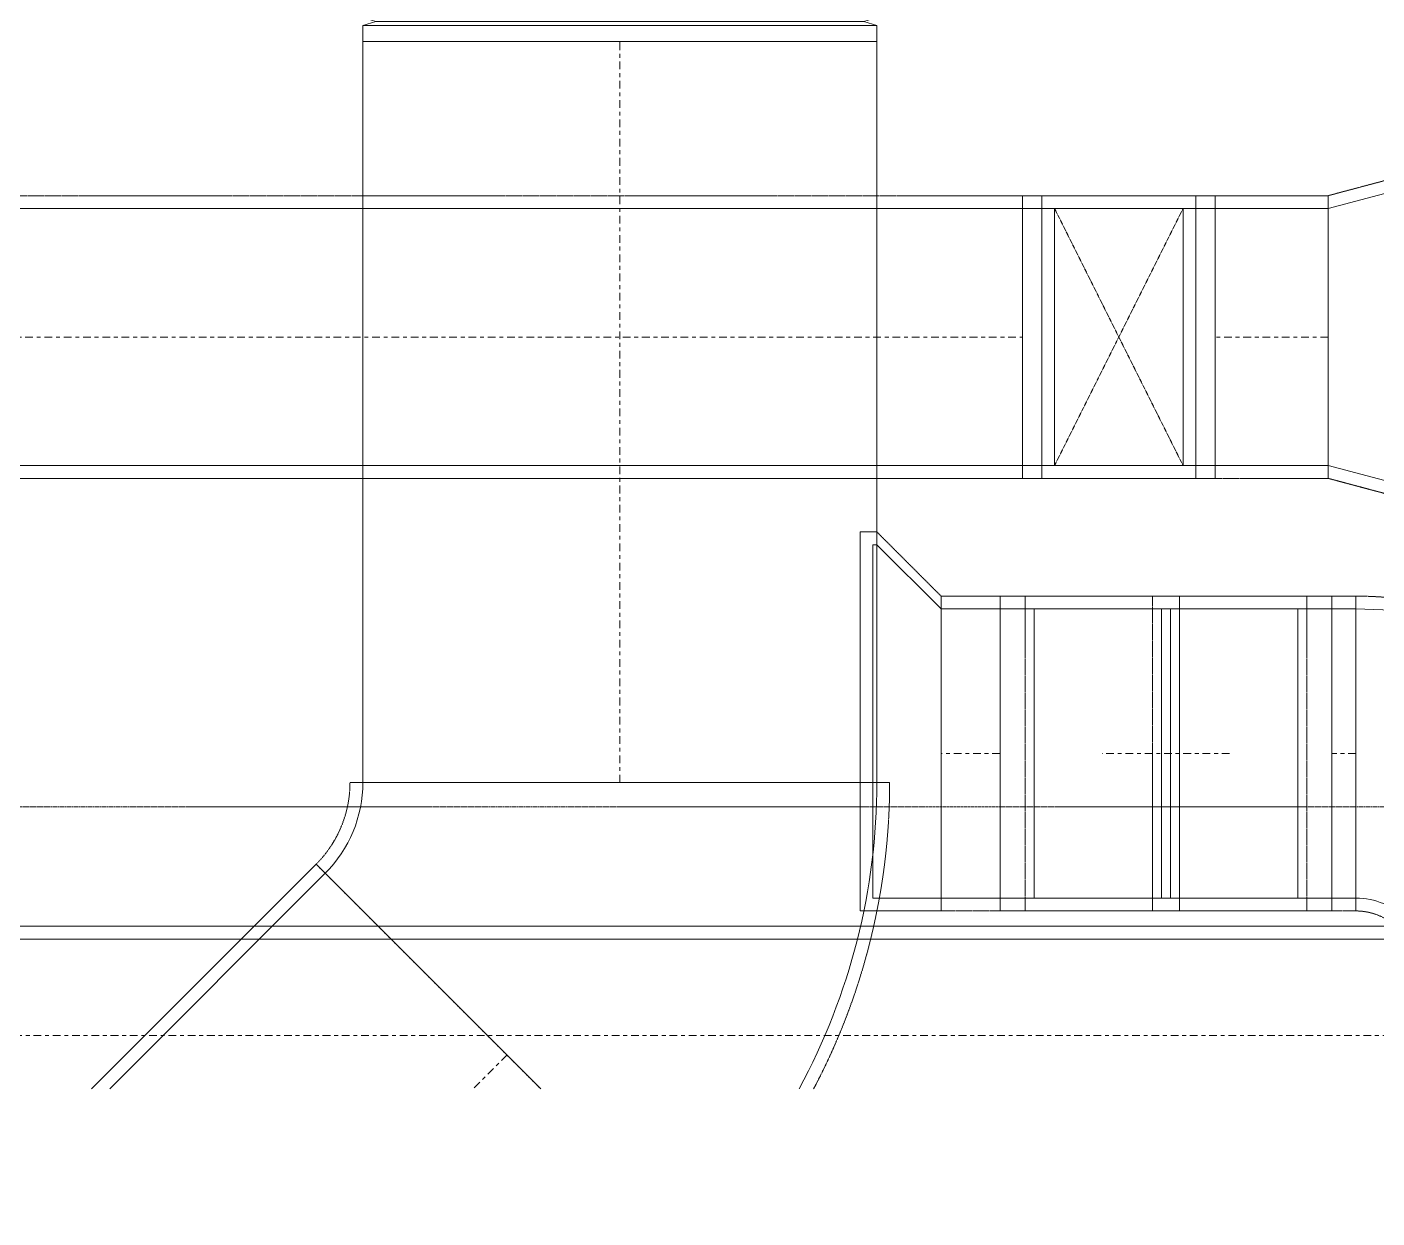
# Model space of a CAD drawing. Header units: inches. Extents: x -83664 to 20107, y -47222 to 19398.
# Drawn here: x -66151 to -64049, y -43613 to -41759 of the extents above; entities that cross this region are included whole.
import ezdxf

# ---------------------------------------------------------------- set-up
doc = ezdxf.new("R2010")
doc.units = ezdxf.units.IN
doc.header["$MEASUREMENT"] = 0
for name, pattern in [('AE7-LP-CENTER', [5.45, 3, -0.6, 1.25, -0.6]), ('Center', [29.999999, 12, -6, 6, -6]), ('Hidden 0_50', [1.0584, 0.5292, -0.5292]), ('Hidden 1_5', [2.2, 1.5, -0.7])]:
    doc.linetypes.add(name, pattern=pattern)
doc.layers.add('A-ANNO-MATC', color=1, linetype='AE7-LP-CENTER', lineweight=9, true_color=0xff0000)
doc.layers.add('M-HVAC-DUCT', color=7, linetype='Continuous', lineweight=9, true_color=0xffe97f)
doc.layers.add('M-HVAC-DUCT-ANNO', color=7, linetype='Continuous', lineweight=9)
doc.layers.add('M-HVAC-DUCT-CNTR', color=7, linetype='Center', lineweight=9)

# ---------------------------------------------------------------- blocks, each defined once
blk = doc.blocks.new('M_Rec Tap - Beveled - Standard-7691808-FIRST FLOOR AC CONDITIONING LAYOUT - PART A')
at = {"layer": 'M-HVAC-DUCT', "color": 30, "true_color": 0xff7f00}
for p, q in [((100, 225), (-6.096, 225)), ((-6.096, 225), (100, 225)), ((-6.096, 225), (-6.096, -325)), ((-6.096, -325), (-6.096, 225)), ((100, 225), (100, -225)), ((100, -225), (100, 225)), ((0, -325), (100, -225)), ((0, -325), (100, -225)), ((-6.096, -325), (0, -325)), ((0, -325), (-6.096, -325))]:
    blk.add_line(p, q, dxfattribs=at)
blk = doc.blocks.new('M_Rec Elbow - Radius - 0_75W-8295558-FIRST FLOOR AC CONDITIONING LAYOUT - PART A')
at = {"layer": 'M-HVAC-DUCT', "color": 30, "true_color": 0xff7f00}
for p, q in [((-60.2, 258), (258, -60.2)), ((258, -60.2), (-60.2, 258)), ((-139.8, 225), (-139.8, -225)), ((-139.8, -225), (-139.8, 225))]:
    blk.add_line(p, q, dxfattribs=at)
for radius in [112.5, 112.5, 562.5, 562.5]:
    blk.add_arc((-139.8, 337.5), radius, 270, 315, dxfattribs=at)
blk = doc.blocks.new('M_Rec Elbow - Radius - 0_75W-9236081-FIRST FLOOR AC CONDITIONING LAYOUT - PART A')
at = {"layer": 'M-HVAC-DUCT', "color": 30, "true_color": 0xff7f00}
for p, q in [((-107.1, 458.6), (458.6, -107.1)), ((458.6, -107.1), (-107.1, 458.6)), ((-248.5, 400), (-248.5, -74.3)), ((-248.5, -74.3), (-248.5, 400))]:
    blk.add_line(p, q, dxfattribs=at)
for radius, start in [(200, 270), (200, 270), (1000, 286.5242), (1000, 286.5242)]:
    blk.add_arc((-248.5, 600), radius, start, 315, dxfattribs=at)
blk = doc.blocks.new('M_Rectangular Elbow - Radius - 0_75 W-7469377-FIRST FLOOR AC CONDITIONING LAYOUT - PART A')
at = {"layer": 'M-HVAC-DUCT', "color": 30, "true_color": 0xff7f00}
for p, q in [((87105.4, 56330.3), (86905.4, 56330.3)), ((86905.4, 56330.3), (86905.4, 55930.3)), ((86905.4, 56330.3), (87155.4, 56330.3)), ((87105.4, 56330.3), (87105.4, 55930.3)), ((87105.4, 55930.3), (87105.4, 56330.3)), ((87155.4, 56330.3), (87105.4, 56330.3)), ((87155.4, 56330.3), (87155.4, 55930.3)), ((87155.4, 55930.3), (87155.4, 56330.3)), ((86905.4, 55930.3), (87105.4, 55930.3)), ((86905.4, 55930.3), (87155.4, 55930.3)), ((87105.4, 55930.3), (87155.4, 55930.3))]:
    blk.add_line(p, q, dxfattribs=at)
blk = doc.blocks.new('M_Rectangular Elbow - Radius - 0_75 W-V192-FIRST FLOOR AC CONDITIONING LAYOUT - PART A')
at = {"layer": 'M-HVAC-DUCT', "color": 30, "true_color": 0xff7f00}
for p, q in [((86855.4, 55930.3), (86855.4, 56330.3)), ((86855.4, 56330.3), (86855.4, 55930.3)), ((86905.4, 56330.3), (86855.4, 56330.3)), ((87105.4, 56330.3), (86855.4, 56330.3)), ((86905.4, 55930.3), (86905.4, 56330.3)), ((86905.4, 56330.3), (87105.4, 56330.3)), ((87105.4, 55930.3), (87105.4, 56330.3)), ((87105.4, 56330.3), (87105.4, 55930.3)), ((86855.4, 55930.3), (86905.4, 55930.3)), ((87105.4, 55930.3), (86855.4, 55930.3)), ((87105.4, 55930.3), (86905.4, 55930.3))]:
    blk.add_line(p, q, dxfattribs=at)
blk = doc.blocks.new('M_Rec Elbow - Radius - 0_75W-8295557-FIRST FLOOR AC CONDITIONING LAYOUT - PART A')
at = {"layer": 'M-HVAC-DUCT', "color": 30, "true_color": 0xff7f00}
for p, q in [((87071.8, 55257), (87071.8, 55707)), ((87071.8, 55707), (87283.9, 55707)), ((87336.9, 55707), (87071.8, 55707)), ((87283.9, 55707), (87283.9, 55257)), ((87336.9, 55707), (87283.9, 55707)), ((87336.9, 55257), (87336.9, 55707)), ((87336.9, 55707), (87336.9, 55257)), ((87283.9, 55257), (87071.8, 55257)), ((87336.9, 55257), (87071.8, 55257)), ((87283.9, 55257), (87336.9, 55257))]:
    blk.add_line(p, q, dxfattribs=at)
blk = doc.blocks.new('M_Rec Elbow - Radius - 0_75W-V229-FIRST FLOOR AC CONDITIONING LAYOUT - PART A')
at = {"layer": 'M-HVAC-DUCT', "color": 30, "true_color": 0xff7f00}
for p, q in [((86820.5, 55707), (86820.5, 55257)), ((86820.5, 55257), (86820.5, 55707)), ((86873.6, 55707), (86820.5, 55707)), ((86820.5, 55707), (87085.7, 55707)), ((86873.6, 55707), (86873.6, 55257)), ((87085.7, 55707), (86873.6, 55707)), ((87085.7, 55257), (87085.7, 55707)), ((86820.5, 55257), (86873.6, 55257)), ((86820.5, 55257), (87085.7, 55257)), ((86873.6, 55257), (87085.7, 55257))]:
    blk.add_line(p, q, dxfattribs=at)
blk = doc.blocks.new('M_Rectangular Transition - Length - Standard-8295550-FIRST FLOOR AC CONDITIONING LAYOUT - PART A')
at = {"layer": 'M-HVAC-DUCT', "color": 30, "true_color": 0xff7f00}
for p, q in [((0, 200), (375, 300)), ((0, 200), (375, 300)), ((375, -300), (375, 300)), ((375, 300), (375, -300)), ((0, 200), (0, -200)), ((0, -200), (0, 200)), ((0, -200), (375, -300)), ((375, -300), (0, -200))]:
    blk.add_line(p, q, dxfattribs=at)
blk = doc.blocks.new('Bmt_ME_DUCRectangular Flexible connection_FCU - Standard-9569636-FIRST FLOOR AC CONDITIONING LAYOUT - PART A')
at = {"layer": 'M-HVAC-DUCT', "color": 30, "true_color": 0xff7f00}
for p, q in [((-50, -400), (-50, 400)), ((-50, 400), (-50, -400)), ((-50, 400), (-25, 400)), ((-50, 400), (-25, 400)), ((-25, -400), (-25, 400)), ((-25, 400), (-25, -400)), ((-25, 400), (-25, -400)), ((-25, -400), (-25, 400)), ((-25, 400), (-18.75, 380)), ((-18.75, 380), (-25, 400)), ((-12.5, 400), (-18.75, 380)), ((-18.75, 380), (-12.5, 400)), ((-12.5, 400), (-6.25, 380)), ((-6.25, 380), (-12.5, 400)), ((-12.5, 400), (-12.5, -400)), ((-12.5, -400), (-12.5, 400)), ((0, 400), (-6.25, 380)), ((-6.25, 380), (0, 400)), ((0, 400), (6.25, 380)), ((6.25, 380), (0, 400)), ((0, -400), (0, 400)), ((0, 400), (0, -400)), ((12.5, 400), (6.25, 380)), ((6.25, 380), (12.5, 400)), ((12.5, 400), (18.75, 380)), ((18.75, 380), (12.5, 400)), ((12.5, 400), (12.5, -400)), ((12.5, -400), (12.5, 400)), ((25, 400), (18.75, 380)), ((18.75, 380), (25, 400)), ((25, -400), (25, 400)), ((25, 400), (25, -400)), ((25, 400), (50, 400)), ((25, 400), (50, 400)), ((25, 400), (25, -400)), ((25, -400), (25, 400)), ((50, -400), (50, 400)), ((50, 400), (50, -400)), ((-18.75, -380), (-18.75, 380)), ((-18.75, 380), (-18.75, -380)), ((-6.25, 380), (-6.25, -380)), ((-6.25, 380), (-6.25, -380)), ((6.25, -380), (6.25, 380)), ((6.25, -380), (6.25, 380)), ((18.75, -380), (18.75, 380)), ((18.75, -380), (18.75, 380)), ((-25, -400), (-18.75, -380)), ((-18.75, -380), (-25, -400)), ((-12.5, -400), (-18.75, -380)), ((-18.75, -380), (-12.5, -400)), ((-12.5, -400), (-6.25, -380)), ((-6.25, -380), (-12.5, -400)), ((0, -400), (-6.25, -380)), ((-6.25, -380), (0, -400)), ((0, -400), (6.25, -380)), ((6.25, -380), (0, -400)), ((12.5, -400), (6.25, -380)), ((6.25, -380), (12.5, -400)), ((12.5, -400), (18.75, -380)), ((18.75, -380), (12.5, -400)), ((25, -400), (18.75, -380)), ((18.75, -380), (25, -400)), ((-25, -400), (-50, -400)), ((-50, -400), (-25, -400)), ((25, -400), (50, -400)), ((50, -400), (25, -400))]:
    blk.add_line(p, q, dxfattribs=at)
blk = doc.blocks.new('TEMW-SMBZ-HO-BM-HVAC-00002_rvt-1-FIRST FLOOR AC CONDITIONING LAYOUT - PART A')
at = {"layer": 'M-HVAC-DUCT', "color": 30, "true_color": 0xff7f00}
for p, q in [((85828.7, 56590.3), (86628.7, 56590.3)), ((86628.7, 56590.3), (85828.7, 56590.3)), ((85828.7, 55437), (85828.7, 56590.3)), ((85828.7, 56590.3), (85828.7, 55437)), ((86628.7, 56590.3), (86628.7, 55437)), ((86628.7, 56590.3), (86628.7, 55437)), ((79603.2, 56330.3), (86855.4, 56330.3)), ((86855.4, 56330.3), (79603.2, 56330.3)), ((86855.4, 56330.3), (86855.4, 55930.3)), ((86855.4, 55930.3), (86855.4, 56330.3)), ((87155.4, 55930.3), (87155.4, 56330.3)), ((87155.4, 56330.3), (87155.4, 55930.3)), ((87155.4, 56330.3), (87331.2, 56330.3)), ((87155.4, 56330.3), (87331.2, 56330.3)), ((87331.2, 55930.3), (87331.2, 56330.3)), ((87331.2, 56330.3), (87331.2, 55930.3)), ((86855.4, 55930.3), (79603.2, 55930.3)), ((86855.4, 55930.3), (79603.2, 55930.3)), ((87331.2, 55930.3), (87155.4, 55930.3)), ((87155.4, 55930.3), (87331.2, 55930.3)), ((86622.6, 55807), (86628.7, 55807)), ((86622.6, 55437), (86622.6, 55807)), ((86622.6, 55807), (86622.6, 55437)), ((86628.7, 55807), (86622.6, 55807)), ((86628.7, 55807), (86628.7, 55437)), ((86628.7, 55807), (86628.7, 55437)), ((86728.7, 55257), (86728.7, 55707)), ((86728.7, 55707), (86728.7, 55257)), ((86728.7, 55707), (86820.5, 55707)), ((86728.7, 55707), (86820.5, 55707)), ((86820.5, 55257), (86820.5, 55707)), ((86820.5, 55707), (86820.5, 55257)), ((86873.6, 55257), (86873.6, 55707)), ((86873.6, 55707), (87085.7, 55707)), ((86873.6, 55707), (87071.8, 55707)), ((87283.9, 55707), (87071.8, 55707)), ((87071.8, 55707), (87071.8, 55257)), ((87085.7, 55707), (87085.7, 55257)), ((87085.7, 55707), (87283.9, 55707)), ((87283.9, 55257), (87283.9, 55707)), ((87336.9, 55257), (87336.9, 55707)), ((87336.9, 55707), (87336.9, 55257)), ((87336.9, 55707), (87374.5, 55707)), ((87336.9, 55707), (87374.5, 55707)), ((87374.5, 55257), (87374.5, 55707)), ((87374.5, 55707), (87374.5, 55257)), ((85828.7, 55437), (86628.7, 55437)), ((86628.7, 55437), (85828.7, 55437)), ((86622.6, 55437), (86628.7, 55437)), ((86622.6, 55437), (86628.7, 55437)), ((85434.8, 54960.2), (85770.2, 55295.6)), ((85434.8, 54960.2), (85770.2, 55295.6)), ((86105.5, 54960.2), (85770.2, 55295.6)), ((85770.2, 55295.6), (86105.5, 54960.2)), ((86820.5, 55257), (86728.7, 55257)), ((86728.7, 55257), (86820.5, 55257)), ((87085.7, 55257), (86873.6, 55257)), ((86873.6, 55257), (87071.8, 55257)), ((87071.8, 55257), (87283.9, 55257)), ((87283.9, 55257), (87085.7, 55257)), ((87374.5, 55257), (87336.9, 55257)), ((87336.9, 55257), (87374.5, 55257))]:
    blk.add_line(p, q, dxfattribs=at)
at = {"layer": 'M-HVAC-DUCT', "color": 30, "linetype": 'Hidden 0_50', "true_color": 0xff7f00}
for p, q in [((87331.2, 56350.3), (87706.2, 56450.3)), ((87331.2, 56350.3), (87706.2, 56450.3)), ((86855.4, 56350.3), (79603.2, 56350.3)), ((86855.4, 56350.3), (79603.2, 56350.3)), ((86855.4, 55910.3), (86855.4, 56350.3)), ((86855.4, 56350.3), (86855.4, 55910.3)), ((87125.4, 56350.3), (86855.4, 56350.3)), ((86855.4, 56350.3), (86885.4, 56350.3)), ((86855.4, 55910.3), (86855.4, 56350.3)), ((86855.4, 56350.3), (86855.4, 55910.3)), ((87155.4, 56350.3), (86885.4, 56350.3)), ((86885.4, 56350.3), (87125.4, 56350.3)), ((86885.4, 55910.3), (86885.4, 56350.3)), ((86885.4, 55910.3), (86885.4, 56350.3)), ((86885.4, 56350.3), (87125.4, 56350.3)), ((87125.4, 56350.3), (86885.4, 56350.3)), ((86885.4, 56350.3), (86885.4, 55910.3)), ((87125.4, 56350.3), (86885.4, 56350.3)), ((86885.4, 56350.3), (86885.4, 55910.3)), ((87125.4, 56350.3), (87125.4, 55910.3)), ((87125.4, 56350.3), (87155.4, 56350.3)), ((87125.4, 56350.3), (87125.4, 55910.3)), ((87125.4, 56350.3), (87125.4, 55910.3)), ((87125.4, 55910.3), (87125.4, 56350.3)), ((87125.4, 55910.3), (87125.4, 56350.3)), ((87125.4, 56350.3), (87125.4, 55910.3)), ((87155.4, 56350.3), (87155.4, 55910.3)), ((87155.4, 55910.3), (87155.4, 56350.3)), ((87331.2, 56350.3), (87155.4, 56350.3)), ((87155.4, 56350.3), (87331.2, 56350.3)), ((87155.4, 55910.3), (87155.4, 56350.3)), ((87155.4, 55910.3), (87155.4, 56350.3)), ((87331.2, 56350.3), (87331.2, 55910.3)), ((87331.2, 55910.3), (87331.2, 56350.3)), ((87331.2, 56350.3), (87331.2, 55910.3)), ((87331.2, 55910.3), (87331.2, 56350.3)), ((79603.2, 55910.3), (86855.4, 55910.3)), ((86855.4, 55910.3), (79603.2, 55910.3)), ((86885.4, 55910.3), (86855.4, 55910.3)), ((86855.4, 55910.3), (87125.4, 55910.3)), ((87125.4, 55910.3), (86885.4, 55910.3)), ((86885.4, 55910.3), (87155.4, 55910.3)), ((87125.4, 55910.3), (86885.4, 55910.3)), ((86885.4, 55910.3), (87125.4, 55910.3)), ((86885.4, 55910.3), (87125.4, 55910.3)), ((87155.4, 55910.3), (87125.4, 55910.3)), ((87155.4, 55910.3), (87331.2, 55910.3)), ((87155.4, 55910.3), (87331.2, 55910.3)), ((87331.2, 55910.3), (87706.2, 55810.3)), ((87706.2, 55810.3), (87331.2, 55910.3)), ((86602.6, 55237), (86602.6, 55827)), ((86602.6, 55827), (86628.7, 55827)), ((86628.7, 55827), (86602.6, 55827)), ((86602.6, 55827), (86602.6, 55237)), ((86628.7, 55827), (86728.7, 55727)), ((86728.7, 55727), (86628.7, 55827)), ((86728.7, 55727), (86728.7, 55237)), ((86728.7, 55237), (86728.7, 55727)), ((86728.7, 55727), (86728.7, 55237)), ((86728.7, 55237), (86728.7, 55727)), ((86820.5, 55727), (86728.7, 55727)), ((86728.7, 55727), (86820.5, 55727)), ((86820.5, 55727), (86820.5, 55237)), ((86820.5, 55237), (86820.5, 55727)), ((86820.5, 55727), (86859.4, 55727)), ((87099.8, 55727), (86820.5, 55727)), ((86820.5, 55727), (86820.5, 55237)), ((86820.5, 55237), (86820.5, 55727)), ((86859.4, 55727), (87099.8, 55727)), ((86859.4, 55237), (86859.4, 55727)), ((86859.4, 55727), (87099.8, 55727)), ((86859.4, 55237), (86859.4, 55727)), ((87057.6, 55727), (86859.4, 55727)), ((87057.6, 55727), (87057.6, 55237)), ((87298, 55727), (87057.6, 55727)), ((87298, 55727), (87057.6, 55727)), ((87336.9, 55727), (87057.6, 55727)), ((87057.6, 55727), (87057.6, 55237)), ((87099.8, 55237), (87099.8, 55727)), ((87099.8, 55727), (87099.8, 55237)), ((87099.8, 55727), (87298, 55727)), ((87298, 55237), (87298, 55727)), ((87298, 55727), (87336.9, 55727)), ((87298, 55237), (87298, 55727)), ((87336.9, 55727), (87336.9, 55237)), ((87336.9, 55237), (87336.9, 55727)), ((87374.5, 55727), (87336.9, 55727)), ((87336.9, 55727), (87374.5, 55727)), ((87336.9, 55727), (87336.9, 55237)), ((87336.9, 55727), (87336.9, 55237)), ((87374.5, 55727), (87374.5, 55237)), ((87374.5, 55237), (87374.5, 55727)), ((87374.5, 55727), (87374.5, 55237)), ((87374.5, 55237), (87374.5, 55727)), ((86648.7, 55437), (85808.7, 55437)), ((85808.7, 55437), (86648.7, 55437)), ((85756, 55309.7), (85406.5, 54960.2)), ((85406.5, 54960.2), (85756, 55309.7)), ((85756, 55309.7), (86105.5, 54960.2)), ((86105.5, 54960.2), (85756, 55309.7)), ((85756, 55309.7), (86105.5, 54960.2)), ((86105.5, 54960.2), (85756, 55309.7)), ((86728.7, 55237), (86602.6, 55237)), ((86602.6, 55237), (86728.7, 55237)), ((86728.7, 55237), (86820.5, 55237)), ((86728.7, 55237), (86820.5, 55237)), ((86820.5, 55237), (87099.8, 55237)), ((86859.4, 55237), (86820.5, 55237)), ((87099.8, 55237), (86859.4, 55237)), ((87099.8, 55237), (86859.4, 55237)), ((86859.4, 55237), (87057.6, 55237)), ((87057.6, 55237), (87298, 55237)), ((87057.6, 55237), (87336.9, 55237)), ((87057.6, 55237), (87298, 55237)), ((87099.8, 55237), (87298, 55237)), ((87336.9, 55237), (87298, 55237)), ((87336.9, 55237), (87374.5, 55237)), ((87336.9, 55237), (87374.5, 55237))]:
    blk.add_line(p, q, dxfattribs=at)
at = {"layer": 'M-HVAC-DUCT', "color": 6, "linetype": 'Hidden 0_50', "true_color": 0xff00ff}
for p, q in [((88658.1, 55213.1), (83584.1, 55213.1)), ((83584.1, 55213.1), (88658.1, 55213.1))]:
    blk.add_line(p, q, dxfattribs=at)
at = {"layer": 'M-HVAC-DUCT', "color": 6, "true_color": 0xff00ff}
blk.add_line((83584.1, 55193.1), (88658.1, 55193.1), dxfattribs=at)
blk.add_line((83584.1, 55193.1), (88658.1, 55193.1), dxfattribs=at)
at = {"layer": 'M-HVAC-DUCT', "color": 30, "linetype": 'Hidden 0_50', "true_color": 0xff7f00}
for centre, radius, start, end in [((87374.5, 55144.5), 582.5, 45, 90), ((87374.5, 55144.5), 582.5, 45, 90), ((85628.7, 55437), 180, 315, 0), ((85628.7, 55437), 180, 315, 0), ((85628.7, 55437), 1020, 332.1318, 360), ((85628.7, 55437), 1020, 332.1318, 0), ((87374.5, 55144.5), 92.5, 45, 90), ((87374.5, 55144.5), 92.5, 45, 90)]:
    blk.add_arc(centre, radius, start, end, dxfattribs=at)
at = {"layer": 'M-HVAC-DUCT-ANNO', "color": 30, "linetype": 'Hidden 1_5', "true_color": 0xff7f00}
for p, q in [((86905.4, 55930.3), (86905.4, 56330.3)), ((86905.4, 56330.3), (87105.4, 56330.3)), ((87105.4, 56330.3), (86905.4, 55930.3)), ((87105.4, 55930.3), (86905.4, 56330.3)), ((87105.4, 56330.3), (87105.4, 55930.3)), ((87105.4, 55930.3), (86905.4, 55930.3))]:
    blk.add_line(p, q, dxfattribs=at)
at = {"layer": 'M-HVAC-DUCT-CNTR', "color": 30, "true_color": 0xff7f00}
for p, q in [((86228.7, 55437), (86228.7, 56590.3)), ((79603.2, 56130.3), (86855.4, 56130.3)), ((87331.2, 56130.3), (87155.4, 56130.3)), ((86820.5, 55482), (86728.7, 55482)), ((87177.8, 55482), (86979.6, 55482)), ((87374.5, 55482), (87336.9, 55482)), ((86053, 55012.8), (86000.5, 54960.2))]:
    blk.add_line(p, q, dxfattribs=at)
at = {"layer": 'M-HVAC-DUCT-CNTR', "color": 6, "true_color": 0xff00ff}
blk.add_line((88658.1, 55043.1), (83584.1, 55043.1), dxfattribs=at)
at = {"layer": 'M-HVAC-DUCT', "color": 6, "linetype": 'Hidden 0_50', "lineweight": 9, "true_color": 0xff00ff, "extrusion": (0, 0, -1)}
for name, p, rotation in [('Bmt_ME_DUCRectangular Flexible connection_FCU - Standard-9569636-FIRST FLOOR AC CONDITIONING LAYOUT - PART A', (-86228.7, 56640.3), 90), ('M_Rec Tap - Beveled - Standard-7691808-FIRST FLOOR AC CONDITIONING LAYOUT - PART A', (-86628.7, 55482), 180)]:
    blk.add_blockref(name, p, dxfattribs=dict(at, rotation=rotation))
at = {"layer": 'M-HVAC-DUCT', "color": 6, "linetype": 'Hidden 0_50', "lineweight": 9, "true_color": 0xff00ff}
for name, p in [('M_Rectangular Transition - Length - Standard-8295550-FIRST FLOOR AC CONDITIONING LAYOUT - PART A', (87331.2, 56130.3)), ('M_Rectangular Elbow - Radius - 0_75 W-V192-FIRST FLOOR AC CONDITIONING LAYOUT - PART A', (0, 0)), ('M_Rectangular Elbow - Radius - 0_75 W-7469377-FIRST FLOOR AC CONDITIONING LAYOUT - PART A', (0, 0)), ('M_Rec Elbow - Radius - 0_75W-V229-FIRST FLOOR AC CONDITIONING LAYOUT - PART A', (0, 0)), ('M_Rec Elbow - Radius - 0_75W-8295557-FIRST FLOOR AC CONDITIONING LAYOUT - PART A', (0, 0))]:
    blk.add_blockref(name, p, dxfattribs=at)
for name, p, rotation in [('M_Rec Elbow - Radius - 0_75W-9236081-FIRST FLOOR AC CONDITIONING LAYOUT - PART A', (86228.7, 55188.5), 44.99999999999975), ('M_Rec Elbow - Radius - 0_75W-8295558-FIRST FLOOR AC CONDITIONING LAYOUT - PART A', (87514.3, 55482), 135)]:
    blk.add_blockref(name, p, dxfattribs=dict(at, rotation=rotation))
blk = doc.blocks.new('TEMW-SMBZ-HO-BM-HVAC-00002_rvt-2-FIRST FLOOR AC CONDITIONING LAYOUT - PART A')
at = {"layer": 'M-HVAC-DUCT', "color": 30, "true_color": 0xff7f00}
for p, q in [((85828.7, 56590.3), (86628.7, 56590.3)), ((86628.7, 56590.3), (85828.7, 56590.3)), ((85828.7, 55437), (85828.7, 56590.3)), ((85828.7, 56590.3), (85828.7, 55437)), ((86628.7, 56590.3), (86628.7, 55437)), ((86628.7, 56590.3), (86628.7, 55437)), ((79603.2, 56330.3), (86855.4, 56330.3)), ((86855.4, 56330.3), (79603.2, 56330.3)), ((86855.4, 56330.3), (86855.4, 55930.3)), ((86855.4, 55930.3), (86855.4, 56330.3)), ((87155.4, 55930.3), (87155.4, 56330.3)), ((87155.4, 56330.3), (87155.4, 55930.3)), ((87155.4, 56330.3), (87331.2, 56330.3)), ((87155.4, 56330.3), (87331.2, 56330.3)), ((87331.2, 55930.3), (87331.2, 56330.3)), ((87331.2, 56330.3), (87331.2, 55930.3)), ((86855.4, 55930.3), (79603.2, 55930.3)), ((86855.4, 55930.3), (79603.2, 55930.3)), ((87331.2, 55930.3), (87155.4, 55930.3)), ((87155.4, 55930.3), (87331.2, 55930.3)), ((86622.6, 55807), (86628.7, 55807)), ((86622.6, 55437), (86622.6, 55807)), ((86622.6, 55807), (86622.6, 55437)), ((86628.7, 55807), (86622.6, 55807)), ((86628.7, 55807), (86628.7, 55437)), ((86628.7, 55807), (86628.7, 55437)), ((86728.7, 55257), (86728.7, 55707)), ((86728.7, 55707), (86728.7, 55257)), ((86728.7, 55707), (86820.5, 55707)), ((86728.7, 55707), (86820.5, 55707)), ((86820.5, 55257), (86820.5, 55707)), ((86820.5, 55707), (86820.5, 55257)), ((86873.6, 55257), (86873.6, 55707)), ((86873.6, 55707), (87085.7, 55707)), ((86873.6, 55707), (87071.8, 55707)), ((87283.9, 55707), (87071.8, 55707)), ((87071.8, 55707), (87071.8, 55257)), ((87085.7, 55707), (87085.7, 55257)), ((87085.7, 55707), (87283.9, 55707)), ((87283.9, 55257), (87283.9, 55707)), ((87336.9, 55257), (87336.9, 55707)), ((87336.9, 55707), (87336.9, 55257)), ((87336.9, 55707), (87374.5, 55707)), ((87336.9, 55707), (87374.5, 55707)), ((87374.5, 55257), (87374.5, 55707)), ((87374.5, 55707), (87374.5, 55257)), ((85828.7, 55437), (86628.7, 55437)), ((86628.7, 55437), (85828.7, 55437)), ((86622.6, 55437), (86628.7, 55437)), ((86622.6, 55437), (86628.7, 55437)), ((85434.8, 54960.2), (85770.2, 55295.6)), ((85434.8, 54960.2), (85770.2, 55295.6)), ((86105.5, 54960.2), (85770.2, 55295.6)), ((85770.2, 55295.6), (86105.5, 54960.2)), ((86820.5, 55257), (86728.7, 55257)), ((86728.7, 55257), (86820.5, 55257)), ((87085.7, 55257), (86873.6, 55257)), ((86873.6, 55257), (87071.8, 55257)), ((87071.8, 55257), (87283.9, 55257)), ((87283.9, 55257), (87085.7, 55257)), ((87374.5, 55257), (87336.9, 55257)), ((87336.9, 55257), (87374.5, 55257))]:
    blk.add_line(p, q, dxfattribs=at)
at = {"layer": 'M-HVAC-DUCT', "color": 30, "linetype": 'Hidden 0_50', "true_color": 0xff7f00}
for p, q in [((87331.2, 56350.3), (87706.2, 56450.3)), ((87331.2, 56350.3), (87706.2, 56450.3)), ((86855.4, 56350.3), (79603.2, 56350.3)), ((86855.4, 56350.3), (79603.2, 56350.3)), ((86855.4, 55910.3), (86855.4, 56350.3)), ((86855.4, 56350.3), (86855.4, 55910.3)), ((87125.4, 56350.3), (86855.4, 56350.3)), ((86855.4, 56350.3), (86885.4, 56350.3)), ((86855.4, 55910.3), (86855.4, 56350.3)), ((86855.4, 56350.3), (86855.4, 55910.3)), ((87155.4, 56350.3), (86885.4, 56350.3)), ((86885.4, 56350.3), (87125.4, 56350.3)), ((86885.4, 55910.3), (86885.4, 56350.3)), ((86885.4, 55910.3), (86885.4, 56350.3)), ((86885.4, 56350.3), (87125.4, 56350.3)), ((87125.4, 56350.3), (86885.4, 56350.3)), ((86885.4, 56350.3), (86885.4, 55910.3)), ((87125.4, 56350.3), (86885.4, 56350.3)), ((86885.4, 56350.3), (86885.4, 55910.3)), ((87125.4, 56350.3), (87125.4, 55910.3)), ((87125.4, 56350.3), (87155.4, 56350.3)), ((87125.4, 56350.3), (87125.4, 55910.3)), ((87125.4, 56350.3), (87125.4, 55910.3)), ((87125.4, 55910.3), (87125.4, 56350.3)), ((87125.4, 55910.3), (87125.4, 56350.3)), ((87125.4, 56350.3), (87125.4, 55910.3)), ((87155.4, 56350.3), (87155.4, 55910.3)), ((87155.4, 55910.3), (87155.4, 56350.3)), ((87331.2, 56350.3), (87155.4, 56350.3)), ((87155.4, 56350.3), (87331.2, 56350.3)), ((87155.4, 55910.3), (87155.4, 56350.3)), ((87155.4, 55910.3), (87155.4, 56350.3)), ((87331.2, 56350.3), (87331.2, 55910.3)), ((87331.2, 55910.3), (87331.2, 56350.3)), ((87331.2, 56350.3), (87331.2, 55910.3)), ((87331.2, 55910.3), (87331.2, 56350.3)), ((79603.2, 55910.3), (86855.4, 55910.3)), ((86855.4, 55910.3), (79603.2, 55910.3)), ((86885.4, 55910.3), (86855.4, 55910.3)), ((86855.4, 55910.3), (87125.4, 55910.3)), ((87125.4, 55910.3), (86885.4, 55910.3)), ((86885.4, 55910.3), (87155.4, 55910.3)), ((87125.4, 55910.3), (86885.4, 55910.3)), ((86885.4, 55910.3), (87125.4, 55910.3)), ((86885.4, 55910.3), (87125.4, 55910.3)), ((87155.4, 55910.3), (87125.4, 55910.3)), ((87155.4, 55910.3), (87331.2, 55910.3)), ((87155.4, 55910.3), (87331.2, 55910.3)), ((87331.2, 55910.3), (87706.2, 55810.3)), ((87706.2, 55810.3), (87331.2, 55910.3)), ((86602.6, 55237), (86602.6, 55827)), ((86602.6, 55827), (86628.7, 55827)), ((86628.7, 55827), (86602.6, 55827)), ((86602.6, 55827), (86602.6, 55237)), ((86628.7, 55827), (86728.7, 55727)), ((86728.7, 55727), (86628.7, 55827)), ((86728.7, 55727), (86728.7, 55237)), ((86728.7, 55237), (86728.7, 55727)), ((86728.7, 55727), (86728.7, 55237)), ((86728.7, 55237), (86728.7, 55727)), ((86820.5, 55727), (86728.7, 55727)), ((86728.7, 55727), (86820.5, 55727)), ((86820.5, 55727), (86820.5, 55237)), ((86820.5, 55237), (86820.5, 55727)), ((86820.5, 55727), (86859.4, 55727)), ((87099.8, 55727), (86820.5, 55727)), ((86820.5, 55727), (86820.5, 55237)), ((86820.5, 55237), (86820.5, 55727)), ((86859.4, 55727), (87099.8, 55727)), ((86859.4, 55237), (86859.4, 55727)), ((86859.4, 55727), (87099.8, 55727)), ((86859.4, 55237), (86859.4, 55727)), ((87057.6, 55727), (86859.4, 55727)), ((87057.6, 55727), (87057.6, 55237)), ((87298, 55727), (87057.6, 55727)), ((87298, 55727), (87057.6, 55727)), ((87336.9, 55727), (87057.6, 55727)), ((87057.6, 55727), (87057.6, 55237)), ((87099.8, 55237), (87099.8, 55727)), ((87099.8, 55727), (87099.8, 55237)), ((87099.8, 55727), (87298, 55727)), ((87298, 55237), (87298, 55727)), ((87298, 55727), (87336.9, 55727)), ((87298, 55237), (87298, 55727)), ((87336.9, 55727), (87336.9, 55237)), ((87336.9, 55237), (87336.9, 55727)), ((87374.5, 55727), (87336.9, 55727)), ((87336.9, 55727), (87374.5, 55727)), ((87336.9, 55727), (87336.9, 55237)), ((87336.9, 55727), (87336.9, 55237)), ((87374.5, 55727), (87374.5, 55237)), ((87374.5, 55237), (87374.5, 55727)), ((87374.5, 55727), (87374.5, 55237)), ((87374.5, 55237), (87374.5, 55727)), ((86648.7, 55437), (85808.7, 55437)), ((85808.7, 55437), (86648.7, 55437)), ((85756, 55309.7), (85406.5, 54960.2)), ((85406.5, 54960.2), (85756, 55309.7)), ((85756, 55309.7), (86105.5, 54960.2)), ((86105.5, 54960.2), (85756, 55309.7)), ((85756, 55309.7), (86105.5, 54960.2)), ((86105.5, 54960.2), (85756, 55309.7)), ((86728.7, 55237), (86602.6, 55237)), ((86602.6, 55237), (86728.7, 55237)), ((86728.7, 55237), (86820.5, 55237)), ((86728.7, 55237), (86820.5, 55237)), ((86820.5, 55237), (87099.8, 55237)), ((86859.4, 55237), (86820.5, 55237)), ((87099.8, 55237), (86859.4, 55237)), ((87099.8, 55237), (86859.4, 55237)), ((86859.4, 55237), (87057.6, 55237)), ((87057.6, 55237), (87298, 55237)), ((87057.6, 55237), (87336.9, 55237)), ((87057.6, 55237), (87298, 55237)), ((87099.8, 55237), (87298, 55237)), ((87336.9, 55237), (87298, 55237)), ((87336.9, 55237), (87374.5, 55237)), ((87336.9, 55237), (87374.5, 55237))]:
    blk.add_line(p, q, dxfattribs=at)
at = {"layer": 'M-HVAC-DUCT', "color": 6, "linetype": 'Hidden 0_50', "true_color": 0xff00ff}
for p, q in [((88658.1, 55213.1), (83584.1, 55213.1)), ((83584.1, 55213.1), (88658.1, 55213.1))]:
    blk.add_line(p, q, dxfattribs=at)
at = {"layer": 'M-HVAC-DUCT', "color": 6, "true_color": 0xff00ff}
blk.add_line((83584.1, 55193.1), (88658.1, 55193.1), dxfattribs=at)
blk.add_line((83584.1, 55193.1), (88658.1, 55193.1), dxfattribs=at)
at = {"layer": 'M-HVAC-DUCT', "color": 30, "linetype": 'Hidden 0_50', "true_color": 0xff7f00}
for centre, radius, start, end in [((87374.5, 55144.5), 582.5, 45, 90), ((87374.5, 55144.5), 582.5, 45, 90), ((85628.7, 55437), 180, 315, 0), ((85628.7, 55437), 180, 315, 0), ((85628.7, 55437), 1020, 332.1318, 360), ((85628.7, 55437), 1020, 332.1318, 0), ((87374.5, 55144.5), 92.5, 45, 90), ((87374.5, 55144.5), 92.5, 45, 90)]:
    blk.add_arc(centre, radius, start, end, dxfattribs=at)
at = {"layer": 'M-HVAC-DUCT-ANNO', "color": 30, "linetype": 'Hidden 1_5', "true_color": 0xff7f00}
for p, q in [((86905.4, 55930.3), (86905.4, 56330.3)), ((86905.4, 56330.3), (87105.4, 56330.3)), ((87105.4, 56330.3), (86905.4, 55930.3)), ((87105.4, 55930.3), (86905.4, 56330.3)), ((87105.4, 56330.3), (87105.4, 55930.3)), ((87105.4, 55930.3), (86905.4, 55930.3))]:
    blk.add_line(p, q, dxfattribs=at)
at = {"layer": 'M-HVAC-DUCT-CNTR', "color": 30, "true_color": 0xff7f00}
for p, q in [((86228.7, 55437), (86228.7, 56590.3)), ((79603.2, 56130.3), (86855.4, 56130.3)), ((87331.2, 56130.3), (87155.4, 56130.3)), ((86820.5, 55482), (86728.7, 55482)), ((87177.8, 55482), (86979.6, 55482)), ((87374.5, 55482), (87336.9, 55482)), ((86053, 55012.8), (86000.5, 54960.2))]:
    blk.add_line(p, q, dxfattribs=at)
at = {"layer": 'M-HVAC-DUCT-CNTR', "color": 6, "true_color": 0xff00ff}
blk.add_line((88658.1, 55043.1), (83584.1, 55043.1), dxfattribs=at)
at = {"layer": 'M-HVAC-DUCT', "color": 6, "linetype": 'Hidden 0_50', "lineweight": 9, "true_color": 0xff00ff, "extrusion": (0, 0, -1)}
for name, p, rotation in [('Bmt_ME_DUCRectangular Flexible connection_FCU - Standard-9569636-FIRST FLOOR AC CONDITIONING LAYOUT - PART A', (-86228.7, 56640.3), 90), ('M_Rec Tap - Beveled - Standard-7691808-FIRST FLOOR AC CONDITIONING LAYOUT - PART A', (-86628.7, 55482), 180)]:
    blk.add_blockref(name, p, dxfattribs=dict(at, rotation=rotation))
at = {"layer": 'M-HVAC-DUCT', "color": 6, "linetype": 'Hidden 0_50', "lineweight": 9, "true_color": 0xff00ff}
for name, p in [('M_Rectangular Transition - Length - Standard-8295550-FIRST FLOOR AC CONDITIONING LAYOUT - PART A', (87331.2, 56130.3)), ('M_Rectangular Elbow - Radius - 0_75 W-V192-FIRST FLOOR AC CONDITIONING LAYOUT - PART A', (0, 0)), ('M_Rectangular Elbow - Radius - 0_75 W-7469377-FIRST FLOOR AC CONDITIONING LAYOUT - PART A', (0, 0)), ('M_Rec Elbow - Radius - 0_75W-V229-FIRST FLOOR AC CONDITIONING LAYOUT - PART A', (0, 0)), ('M_Rec Elbow - Radius - 0_75W-8295557-FIRST FLOOR AC CONDITIONING LAYOUT - PART A', (0, 0))]:
    blk.add_blockref(name, p, dxfattribs=at)
for name, p, rotation in [('M_Rec Elbow - Radius - 0_75W-9236081-FIRST FLOOR AC CONDITIONING LAYOUT - PART A', (86228.7, 55188.5), 44.99999999999975), ('M_Rec Elbow - Radius - 0_75W-8295558-FIRST FLOOR AC CONDITIONING LAYOUT - PART A', (87514.3, 55482), 135)]:
    blk.add_blockref(name, p, dxfattribs=dict(at, rotation=rotation))

msp = doc.modelspace()

# ---------------------------------------------------------------- linework, layer by layer
at = {"layer": 'A-ANNO-MATC'}
msp.add_line((-79564.5, -42973.2), (20076.9, -42973.2), dxfattribs=at)

# ---------------------------------------------------------------- block references
at = {"lineweight": 5}
for name in ['TEMW-SMBZ-HO-BM-HVAC-00002_rvt-1-FIRST FLOOR AC CONDITIONING LAYOUT - PART A', 'TEMW-SMBZ-HO-BM-HVAC-00002_rvt-2-FIRST FLOOR AC CONDITIONING LAYOUT - PART A']:
    msp.add_blockref(name, (-151456.7, -98372.2), dxfattribs=at)

doc.saveas('drawing.dxf')
